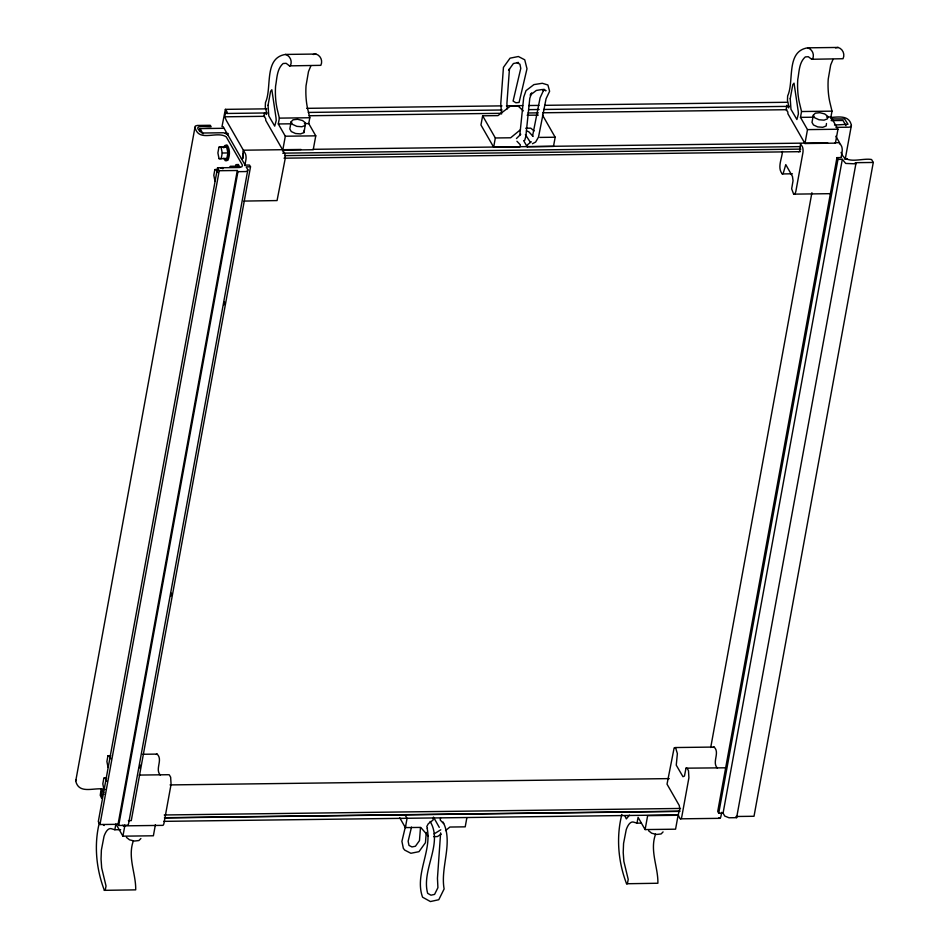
<?xml version="1.0" encoding="UTF-8"?>
<svg xmlns="http://www.w3.org/2000/svg" width="949" height="949" viewBox="0 0 949 949"><rect width="100%" height="100%" fill="white"/><g stroke="black" fill="none" stroke-linecap="round" stroke-linejoin="round"><path stroke-width="1.42" d="M242.944 153.287L242.814 158.293L241.52 158.768M420.466 827.753L419.47 840.624L415.437 846.247L411.949 846.935L409.007 845.417L408.141 841.253L411.51 827.089M426.255 832.403L425.46 842.665L418.983 851.668L410.893 853.281L404.701 850.09L403.349 848.347L401.913 841.36L405.567 825.95M519.791 135.292L523.729 97.154L526.019 90.641L533.919 84.603L542.318 83.287L547.905 84.983L549.613 91.27L546.078 98.72L538.522 137.047L535.627 142.065L532.436 143.714M304.012 132.563L305.578 122.943L302.529 120.523L297.595 119.289L293.087 119.799L291.118 121.816L289.813 128.981L291.296 131.567L295.542 133.512L300.572 133.904L304.012 132.563L304.273 130.096M826.46 123.5L826.199 125.956L822.747 127.308L817.73 126.917L813.483 124.971L812 122.374L813.305 115.22L815.274 113.192L819.782 112.682L824.705 113.927L827.765 116.347L827.504 118.803L824.052 120.155L819.034 119.764L814.788 117.818L813.305 115.22M105.268 789.473C95.505 786.484 79.147 795.345 75.73 781.051L194.984 127.249L195.328 126.039L197.238 125.458L210.298 125.292L211.129 126.751C204.142 126.964 190.879 124.248 202.125 133.026L223.347 132.765L225.886 133.287L227.938 135.055M199.527 131.496L200.061 128.59L223.762 128.293M101.223 788.607L100.25 795.298L101.685 798.334L102.231 797.48L101.175 794.242L101.994 789.793L103.37 792.818L103.927 792.32M106.668 778.168L103.844 778.204L102.812 783.886L103.951 789.615M110.748 755.807L107.925 755.855L106.893 761.525L108.032 767.255M217.677 169.563L214.842 169.598L213.81 175.28L214.948 181.01M218.922 147.237L217.89 152.919L219.029 158.649L221.2 158.697L222.232 153.014L221.093 147.297L218.922 147.237L226.74 147.214L227.879 152.931L226.847 158.613L219.029 158.649M241.473 158.685L242.624 158.72L243.371 150.203L226.431 120.63L224.735 116.81L225.542 112.362L226.977 113.465L266.918 112.955M226.977 113.465L226.93 111.567L225.364 109.36L221.983 126.68M194.984 127.249C198.649 142.836 216.728 130.452 226.23 136.846L242.434 165.126L241.959 166.739L239.409 167.522L217.546 167.795L98.305 821.609L99.977 824.539L118.044 824.313L118.708 825.476L126.324 825.381L128.234 824.8L128.59 823.59L247.831 169.776L246.159 166.858L250.512 166.799L131.27 820.612L128.364 820.648M99.42 822.463C93.821 844.752 96.24 869.059 104.378 890.34L135.695 889.854C136.11 873.97 127.308 857.208 133.406 840.755M99.977 824.539L219.219 170.725L217.546 167.795M104.378 890.34L105.232 890.233L106.027 885.998L101.685 867.991L101.045 859.07L101.377 850.067L104.034 836.294A29.419 9.704 89.3 0 1 111.318 828.691L114.841 829.746L115.897 823.922L122.919 836.176L153.382 835.784L155.411 824.657M118.044 824.313L237.286 170.5L219.219 170.725M118.708 825.476L237.95 171.662L237.286 170.5M244.842 165.589L245.898 159.847A4.615 1.518 89.3 0 0 245.281 153.536L243.81 150.974L243.3 151.377M122.919 836.176L124.948 825.049M139.562 767.895L140.084 764.989M170.891 596.079L171.425 593.161M224.011 304.843L224.545 301.936M264.51 112.978L263.893 116.312L265.649 118.495L265.732 120.369L282.778 150.132L313.229 149.74L315.768 135.837L308.757 123.572L309.813 117.747L307.701 108.981A29.419 9.704 89.3 0 1 306.041 85.742L308.484 71.59L310.798 66.039M282.778 150.132L285.317 136.217L278.294 123.963L279.362 118.127L277.25 109.372A29.419 9.704 89.3 0 1 275.578 86.122C277.037 78.447 276.764 69.075 283.134 63.512L286.123 63.31L289.504 65.872L320.821 65.339C323.016 60.973 320.655 55.41 315.922 54.046L285.459 54.437C263.514 57.936 272.268 87.866 265.459 102.528L265.269 107.059L266.752 113.334L266.539 114.497L265.934 113.999M523.314 110.891L518.071 105.991L510.455 106.086L497.952 115.612L482.638 115.802L480.953 124.995L493.658 147.166L519.981 146.834L520.349 144.829L516.944 141.259M493.658 147.166L495.331 137.973L482.638 115.802M542.472 115.043L555.165 137.225L553.492 146.407L527.158 146.751L527.525 144.734L531.31 141.804M428.343 836.093L420.704 827.409L405.377 827.599L407.05 818.406L404.938 814.716M433.373 818.074L433.017 820.078L428.284 823.756L426.801 826.52L427.441 828.394M440.561 817.991L440.194 819.995L443.598 823.566M466.884 817.658L465.212 826.84L449.885 827.042L445.544 830.612M621.868 814.432C616.008 837.16 618.214 862 626.565 883.744L657.882 883.246C658.298 867.362 649.496 850.612 655.593 834.159M626.565 883.744L627.419 883.638L628.214 879.403L623.861 861.395L623.22 852.475L623.564 843.471L626.221 829.699A29.419 9.704 89.3 0 1 633.505 822.095L637.016 823.151L638.084 817.314L645.106 829.58L675.569 829.189L678.096 815.274L647.645 815.666L645.106 829.58M786.887 105.268L786.08 109.716L787.824 111.899L787.919 113.773L804.954 143.524L835.417 143.145L837.955 129.23L830.933 116.976L832 111.152L829.889 102.385A29.419 9.704 89.3 0 1 828.228 79.147L830.672 64.995L832.985 59.443M782.427 151.472C782.106 158.483 776.958 167.617 782.261 173.928L792.415 173.797M804.954 143.524L807.492 129.622L800.481 117.368L801.537 111.531L799.426 102.777A29.419 9.704 89.3 0 1 797.765 79.526C799.224 71.851 798.951 62.48 805.321 56.916L808.311 56.715L811.692 59.277L843.009 58.731C845.203 54.378 842.842 48.814 838.097 47.45L807.646 47.83C785.701 51.329 794.443 81.27 787.646 95.92L787.456 100.464L788.939 106.727L788.726 107.901L788.109 107.403M710.718 747.504L811.905 192.718M841.312 157.581L836.959 157.629L717.717 811.442L718.725 813.186L723.079 813.139L724.739 816.057L729.01 817.765L736.626 817.67L855.868 163.857L855.203 162.694L873.27 162.457L754.016 816.27L735.961 816.496L736.626 817.67M718.725 813.186L837.967 159.385L836.959 157.629M721.679 812.332L721.003 816.057A4.615 1.518 89.3 0 1 718.939 817.706M841.146 157.285L842.048 152.315A4.615 1.518 89.3 0 0 841.443 146.004L839.972 143.441L839.45 143.845M723.079 813.139L842.321 159.325L837.967 159.385M845.274 158.91L851.383 125.41C849.367 115.019 838.762 116.952 830.933 117.439M685.997 768.168L684.466 776.057L682.96 776.697L676.257 765.167L677.372 753.589L675.771 748.322L674.122 747.919L667.028 784.159L679.27 805.535L679.804 809.189L678.132 814.918L679.769 818.192A4.615 1.518 89.3 0 0 681.833 816.555L688.903 777.8L688.488 770.695L687.112 768.299L685.997 768.168L726.282 767.8M532.543 136.134L540.088 97.854L544.062 89.23M524.726 140.333L525.853 136.312L529.791 98.269L531.665 92.931L530.171 95.173L536.363 90.428L542.128 89.526L546.043 90.713L544.085 89.799M247.831 169.776L247.475 170.986L245.566 171.567L237.95 171.662M75.73 781.051L76.086 779.841M851.383 125.41L851.039 126.62L849.13 127.202L835.939 127.368M223.81 147.842L224.593 145.66L226.206 145.185C229.077 149.551 228.839 155.541 226.858 160.239L225.257 160.713L223.822 158.222M282.458 150.891L282.98 150.476L284.451 153.05A4.615 1.518 89.3 0 1 285.056 159.349L277.061 200.571L243.893 201.081M516.458 138.53L520.776 134.248M629.448 815.144L626.316 818.916L624.952 815.926M140.891 838.513L138.922 840.541L134.414 841.051L129.479 839.806L126.431 837.386M663.078 831.917L661.109 833.946L656.601 834.456L651.666 833.21L648.618 830.79M520.432 129.752L510.657 137.783L495.331 137.973M441.202 834.183L437.382 836.567L433.574 836.615M440.763 829.782L434.073 833.934M782.261 173.928L783.162 173.537L785.784 164.616L792.451 176.407L793.044 180.713L791.656 188.839L793.637 194.142L831.348 193.655M156.288 754.455L157.119 754.099C163.252 759.805 154.628 769.2 160.393 775.143M713.292 747.421L714.123 747.053C720.244 752.771 711.62 762.154 717.397 768.109M305.317 125.398L301.877 126.751L296.847 126.359L292.6 124.414L291.118 121.816M225.684 145.648L227.297 145.173C230.168 149.539 229.919 155.529 227.95 160.227L226.337 160.701M220.524 168.02L222.125 167.546L222.837 168.792M221.603 168.009L223.217 167.534M235.625 164.924L237.238 164.438L238.662 166.929M289.504 65.872L290.358 65.718C292.553 61.353 290.192 55.801 285.459 54.437M811.692 59.277L812.546 59.123C814.74 54.757 812.38 49.194 807.646 47.83M313.3 54.484L315.922 54.046M835.488 47.889L838.097 47.45M793.637 194.142L794.894 194.023L795.82 191.568L802.89 152.813A4.615 1.518 89.3 0 0 802.273 146.502L800.517 143.857L799.805 151.259L798.512 151.721M221.093 147.297L226.74 147.214M222.232 153.014L227.879 152.931M225.364 109.36L266.776 108.838M306.717 108.34L501.985 105.873M506.422 105.814L522.697 105.612M528.617 105.529L538.973 105.398M544.892 105.327L787.492 102.267M308.342 112.433L502.128 109.989M528.759 109.645L539.115 109.515M543.552 109.467L789.117 106.359M224.735 116.81L264.676 116.3M309.054 115.742L501.357 113.311M527.988 112.978L538.344 112.848M542.781 112.789L786.863 109.704M279.362 118.127L309.813 117.747M801.537 111.531L832 111.152M527.146 115.244L538.285 115.102M278.294 123.963L291.343 123.797M304.404 123.631L308.757 123.572M800.481 117.368L813.53 117.201M826.591 117.035L830.933 116.976M831.146 120.618L842.997 120.464L846.01 125.719M525.699 128.222L530.764 128.162L534.109 130.903M834.515 125.043L848.003 124.283L844.586 118.933L831.229 118.91L830.802 118.186M225.293 133.56L228.246 133.524M285.317 136.217L315.768 135.837M807.492 129.622L837.955 129.23M539.839 137.415L555.165 137.225M243.371 150.203L301.058 149.468M312.897 149.325L827.694 142.825M835.096 142.73L839.533 142.67L835.844 136.241M282.683 153.157L800.434 146.62M284.581 155.636L800.861 149.112M284.036 158.186L800.315 151.674M855.868 163.857L845.701 163.43L842.321 159.325M142.623 754.277L157.119 754.099M674.953 747.551L714.123 747.053M139.147 775.072L168.163 774.716L169.278 774.835L170.654 777.231L171.069 784.349L163.999 823.103A4.615 1.518 89.3 0 1 162.706 825.369L123.536 825.867M170.049 784.918L669.282 778.607M101.175 794.242L104.141 794.206M164.248 814.977L680.528 808.453M165.304 817.706L680.101 811.205M164.391 817.896L679.187 811.395M163.762 821.36L678.559 814.847M680.54 818.833L719.698 818.335M114.841 829.746L120.642 829.675M637.016 823.151L641.37 823.091M844.385 158.803L847.208 158.78L845.037 158.732M224.676 158.566L226.847 158.613M214.842 169.598L217.024 169.646L217.582 172.516M107.925 755.855L110.096 755.902L110.665 758.761M103.844 778.204L106.015 778.251L106.585 781.122M526.47 130.891L528.842 131.816L533.101 136.431M103.109 824.527L104.141 825.511M530.325 142.255L525.402 134.604M430.099 821.431C443.48 843.519 421.119 869.83 427.667 893.341L430.965 895.192L434.583 894.397L437.916 887.671L437.453 878.252L440.621 832.878M873.27 162.457L871.585 159.527C861.941 157.617 845.227 165.589 841.087 152.386M523.634 140.582L527.158 146.751M250.512 166.799L249.504 165.055L245.15 165.114L223.098 126.597M238.318 164.426L239.741 166.917M200.061 128.59L203.062 133.845M399.731 817.741L405.377 827.599M443.1 822.059C453.539 842.759 440.182 866.935 444.12 888.964L438.782 899.723L430.407 901.55L422.578 897.208C414.393 874.693 431.985 851.158 427.157 828.406M433.468 817.053L439.28 827.374M543.113 89.348L543.397 90.902M507.335 108.85L506.908 103.524L509.459 68.98L508.534 70.321L513.409 63.524L518.522 62.504L516.98 62.681L519.922 64.2L520.776 68.364L513.101 101.069L515.9 102.765L519.091 102.433L526.992 68.755L524.738 59.799L518.379 56.513L510.052 58.174L503.445 67.367L500.775 103.666L501.594 113.999M124.295 825.274A4.615 1.518 89.3 0 1 122.777 825.239M268.045 105.292L268.792 115.92L274.712 126.122L276.206 120.559L276.017 117.759L271.841 89.752L270.584 91.341L268.045 105.292M790.22 98.696L790.98 109.325L796.899 119.527L798.394 113.951L798.204 111.163L794.028 83.156L792.771 84.746L790.22 98.696M235.601 166.419L229.955 166.502L237.772 166.466L235.601 166.419"/></g></svg>
